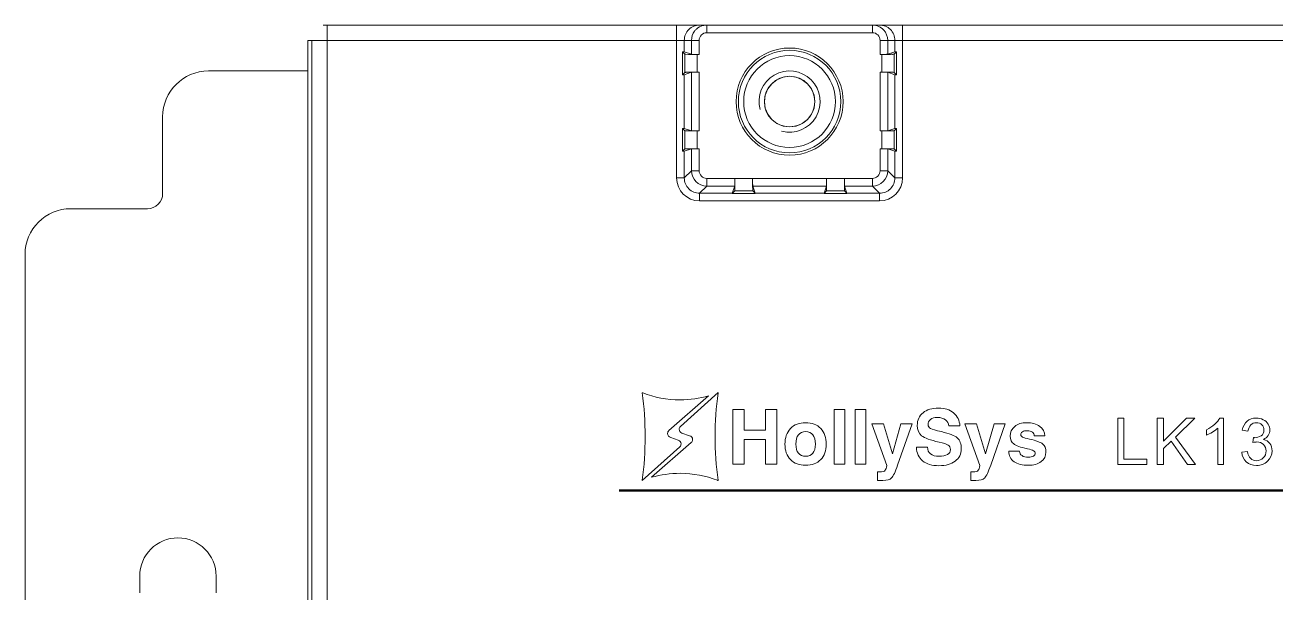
# Model space of a CAD drawing. Header units: millimetres. Extents: x 33157 to 59611, y -29750 to 1750.
# Drawn here: x 54884 to 54965.8, y 337.6 to 374.7 of the extents above; entities that cross this region are included whole.
import ezdxf

# ---------------------------------------------------------------- set-up
doc = ezdxf.new("R2010")
doc.units = ezdxf.units.MM
doc.layers.add('layer 1', color=7, linetype='Continuous', lineweight=18)
doc.layers.add('YOUCEGUDINGEDXF_CONTINUOUS_LINE', color=7, linetype='Continuous', lineweight=18)

msp = doc.modelspace()

# ---------------------------------------------------------------- linework, layer by layer
at = {"layer": 'layer 1', "lineweight": 9}
for p, q in [((54903.77, 374.666), (54903.77, 374.666)), ((54903.77, 374.666), (54903.77, 208.666)), ((54926.618, 374.666), (54926.618, 364.678)), ((54928.59, 374.666), (54928.59, 374.166)), ((54939.42, 374.666), (54939.42, 374.166)), ((54941.392, 374.666), (54941.392, 364.678)), ((54902.505, 373.666), (54902.505, 209.666)), ((54902.77, 373.666), (54902.77, 209.666)), ((54927.118, 373.666), (54927.118, 372.912)), ((54927.59, 373.666), (54927.59, 372.754)), ((54928.089, 373.666), (54928.089, 372.75)), ((54939.92, 373.666), (54939.92, 372.75)), ((54940.42, 373.666), (54940.42, 372.754)), ((54940.892, 373.666), (54940.892, 372.912)), ((54927.006, 372.914), (54927.006, 371.418)), ((54927.164, 372.757), (54927.164, 371.575)), ((54927.964, 372.75), (54927.964, 371.582)), ((54940.046, 372.75), (54940.046, 371.582)), ((54940.846, 372.757), (54940.846, 371.575)), ((54941.003, 372.914), (54941.003, 371.418)), ((54927.118, 371.42), (54927.118, 367.912)), ((54927.59, 371.578), (54927.59, 367.754)), ((54928.089, 371.582), (54928.089, 367.75)), ((54939.92, 371.582), (54939.92, 367.75)), ((54940.42, 371.578), (54940.42, 367.754)), ((54940.892, 371.42), (54940.892, 367.912)), ((54927.006, 367.914), (54927.006, 366.418)), ((54927.164, 367.757), (54927.164, 366.575)), ((54927.964, 367.75), (54927.964, 366.582)), ((54940.046, 367.75), (54940.046, 366.582)), ((54940.846, 367.757), (54940.846, 366.575)), ((54941.003, 367.914), (54941.003, 366.418)), ((54927.59, 366.578), (54927.59, 365.15)), ((54928.089, 366.582), (54928.089, 365.15)), ((54939.92, 366.582), (54939.92, 365.15)), ((54940.42, 366.578), (54940.42, 365.15)), ((54927.118, 366.42), (54927.118, 364.678)), ((54940.892, 366.42), (54940.892, 364.678)), ((54928.589, 364.651), (54928.589, 364.151)), ((54939.42, 364.651), (54939.42, 364.151)), ((54928.117, 363.679), (54928.117, 363.179)), ((54939.892, 363.679), (54939.892, 363.179))]:
    msp.add_line(p, q, dxfattribs=at)
for points in [[(54903.505, 374.666), (54903.505, 374.666), (55189.504, 374.666), (55189.504, 374.666)], [(54927.41, 374.373), (54927.223, 374.186), (54927.118, 373.931), (54927.118, 373.666)], [(54928.117, 374.666), (54927.852, 374.666), (54927.598, 374.561), (54927.41, 374.373)], [(54927.788, 374.264), (54927.663, 374.096), (54927.59, 373.876), (54927.59, 373.666)], [(54927.917, 374.406), (54927.87, 374.363), (54927.827, 374.316), (54927.788, 374.264)], [(54928.33, 374.632), (54928.179, 374.591), (54928.034, 374.512), (54927.917, 374.406)], [(54928.59, 374.166), (54928.313, 374.166), (54928.089, 373.942), (54928.089, 373.666)], [(54928.59, 374.666), (54928.502, 374.666), (54928.415, 374.654), (54928.33, 374.632)], [(54939.42, 374.166), (54939.42, 374.166), (54928.59, 374.166), (54928.59, 374.166)], [(54939.475, 374.665), (54939.456, 374.666), (54939.438, 374.666), (54939.42, 374.666)], [(54939.92, 373.666), (54939.92, 373.942), (54939.696, 374.166), (54939.42, 374.166)], [(54939.637, 374.642), (54939.584, 374.654), (54939.529, 374.662), (54939.475, 374.665)], [(54940.018, 374.467), (54939.906, 374.551), (54939.773, 374.612), (54939.637, 374.642)], [(54940.599, 374.373), (54940.412, 374.561), (54940.158, 374.666), (54939.892, 374.666)], [(54940.16, 374.338), (54940.117, 374.386), (54940.07, 374.429), (54940.018, 374.467)], [(54940.42, 373.666), (54940.42, 373.915), (54940.327, 374.154), (54940.16, 374.338)], [(54940.892, 373.666), (54940.892, 373.931), (54940.787, 374.186), (54940.599, 374.373)], [(54902.505, 373.666), (54902.505, 373.666), (54928.089, 373.666), (54928.089, 373.666)], [(54939.92, 373.666), (54939.92, 373.666), (54982.089, 373.666), (54982.089, 373.666)], [(54927.164, 372.757), (54927.164, 372.757), (54927.006, 372.914), (54927.006, 372.914)], [(54927.118, 372.912), (54927.115, 372.913), (54927.076, 372.914), (54927.006, 372.914)], [(54927.118, 372.912), (54927.118, 372.912), (54927.59, 372.754), (54927.59, 372.754)], [(54927.164, 372.757), (54927.168, 372.753), (54927.525, 372.75), (54927.964, 372.75)], [(54927.59, 372.754), (54927.597, 372.752), (54927.818, 372.75), (54928.089, 372.75)], [(54928.089, 372.75), (54928.089, 372.75), (54927.964, 372.75), (54927.964, 372.75)], [(54939.92, 372.75), (54939.92, 372.75), (54940.046, 372.75), (54940.046, 372.75)], [(54940.892, 372.912), (54940.892, 372.912), (54940.42, 372.754), (54940.42, 372.754)], [(54940.846, 372.757), (54940.846, 372.757), (54941.003, 372.914), (54941.003, 372.914)], [(54941.003, 372.914), (54940.934, 372.914), (54940.895, 372.913), (54940.892, 372.912)], [(54927.164, 371.575), (54927.164, 371.575), (54927.006, 371.418), (54927.006, 371.418)], [(54927.006, 371.418), (54927.076, 371.418), (54927.115, 371.419), (54927.118, 371.42)], [(54927.118, 371.42), (54927.118, 371.42), (54927.59, 371.578), (54927.59, 371.578)], [(54928.089, 371.582), (54928.089, 371.582), (54927.964, 371.582), (54927.964, 371.582)], [(54939.92, 371.582), (54939.92, 371.582), (54940.046, 371.582), (54940.046, 371.582)], [(54940.42, 371.578), (54940.413, 371.58), (54940.191, 371.582), (54939.92, 371.582)], [(54940.846, 371.575), (54940.842, 371.579), (54940.485, 371.582), (54940.046, 371.582)], [(54940.892, 371.42), (54940.892, 371.42), (54940.42, 371.578), (54940.42, 371.578)], [(54940.846, 371.575), (54940.846, 371.575), (54941.003, 371.418), (54941.003, 371.418)], [(54940.892, 371.42), (54940.895, 371.419), (54940.934, 371.418), (54941.003, 371.418)], [(54927.164, 367.757), (54927.164, 367.757), (54927.006, 367.914), (54927.006, 367.914)], [(54927.118, 367.912), (54927.115, 367.913), (54927.076, 367.914), (54927.006, 367.914)], [(54927.118, 367.912), (54927.118, 367.912), (54927.59, 367.754), (54927.59, 367.754)], [(54927.164, 367.757), (54927.168, 367.753), (54927.525, 367.75), (54927.964, 367.75)], [(54927.59, 367.754), (54927.597, 367.752), (54927.818, 367.75), (54928.089, 367.75)], [(54928.089, 367.75), (54928.089, 367.75), (54927.964, 367.75), (54927.964, 367.75)], [(54939.92, 367.75), (54939.92, 367.75), (54940.046, 367.75), (54940.046, 367.75)], [(54940.892, 367.912), (54940.892, 367.912), (54940.42, 367.754), (54940.42, 367.754)], [(54940.846, 367.757), (54940.846, 367.757), (54941.003, 367.914), (54941.003, 367.914)], [(54941.003, 367.914), (54940.934, 367.914), (54940.895, 367.913), (54940.892, 367.912)], [(54927.164, 366.575), (54927.164, 366.575), (54927.006, 366.418), (54927.006, 366.418)], [(54927.118, 366.42), (54927.118, 366.42), (54927.59, 366.578), (54927.59, 366.578)], [(54928.089, 366.582), (54928.089, 366.582), (54927.964, 366.582), (54927.964, 366.582)], [(54939.92, 366.582), (54939.92, 366.582), (54940.046, 366.582), (54940.046, 366.582)], [(54940.42, 366.578), (54940.413, 366.58), (54940.191, 366.582), (54939.92, 366.582)], [(54940.846, 366.575), (54940.842, 366.579), (54940.485, 366.582), (54940.046, 366.582)], [(54940.892, 366.42), (54940.892, 366.42), (54940.42, 366.578), (54940.42, 366.578)], [(54940.846, 366.575), (54940.846, 366.575), (54941.003, 366.418), (54941.003, 366.418)], [(54927.006, 366.418), (54927.076, 366.418), (54927.115, 366.419), (54927.118, 366.42)], [(54940.892, 366.42), (54940.895, 366.419), (54940.934, 366.418), (54941.003, 366.418)], [(54927.59, 365.15), (54927.59, 365.15), (54927.118, 364.678), (54927.118, 364.678)], [(54928.089, 365.15), (54928.089, 365.15), (54927.59, 365.15), (54927.59, 365.15)], [(54927.59, 365.15), (54927.59, 364.598), (54928.037, 364.151), (54928.589, 364.151)], [(54939.42, 364.151), (54939.972, 364.151), (54940.42, 364.598), (54940.42, 365.15)], [(54939.92, 365.15), (54939.92, 365.15), (54940.42, 365.15), (54940.42, 365.15)], [(54940.42, 365.15), (54940.42, 365.15), (54940.892, 364.678), (54940.892, 364.678)], [(54926.618, 364.678), (54926.618, 364.678), (54927.118, 364.678), (54927.118, 364.678)], [(54926.618, 364.678), (54926.618, 363.85), (54927.289, 363.179), (54928.117, 363.179)], [(54928.589, 364.151), (54928.589, 364.151), (54928.117, 363.679), (54928.117, 363.679)], [(54928.589, 364.651), (54928.589, 364.651), (54930.421, 364.638), (54930.421, 364.638)], [(54928.589, 364.151), (54928.589, 364.151), (54930.416, 364.151), (54930.416, 364.151)], [(54930.259, 363.679), (54930.259, 363.679), (54930.416, 364.151), (54930.416, 364.151)], [(54930.421, 364.638), (54930.421, 364.638), (54937.589, 364.638), (54937.589, 364.638)], [(54931.593, 364.151), (54931.593, 364.151), (54936.416, 364.151), (54936.416, 364.151)], [(54931.751, 363.679), (54931.751, 363.679), (54931.593, 364.151), (54931.593, 364.151)], [(54936.259, 363.679), (54936.259, 363.679), (54936.416, 364.151), (54936.416, 364.151)], [(54937.589, 364.638), (54937.589, 364.638), (54939.42, 364.651), (54939.42, 364.651)], [(54937.593, 364.151), (54937.593, 364.151), (54939.42, 364.151), (54939.42, 364.151)], [(54937.751, 363.679), (54937.751, 363.679), (54937.593, 364.151), (54937.593, 364.151)], [(54939.42, 364.151), (54939.42, 364.151), (54939.892, 363.679), (54939.892, 363.679)], [(54939.892, 363.179), (54940.721, 363.179), (54941.392, 363.85), (54941.392, 364.678)], [(54941.392, 364.678), (54941.392, 364.678), (54940.892, 364.678), (54940.892, 364.678)], [(54928.117, 363.679), (54928.117, 363.679), (54930.259, 363.679), (54930.259, 363.679)], [(54930.258, 363.67), (54930.258, 363.67), (54931.751, 363.67), (54931.751, 363.67)], [(54930.414, 363.825), (54930.414, 363.825), (54930.258, 363.67), (54930.258, 363.67)], [(54930.414, 363.825), (54930.414, 363.825), (54931.596, 363.825), (54931.596, 363.825)], [(54931.596, 363.825), (54931.596, 363.825), (54931.751, 363.675), (54931.751, 363.675)], [(54931.751, 363.679), (54931.751, 363.679), (54936.259, 363.679), (54936.259, 363.679)], [(54931.751, 363.67), (54931.751, 363.67), (54931.751, 363.67), (54931.751, 363.67)], [(54936.258, 363.67), (54936.258, 363.67), (54937.751, 363.67), (54937.751, 363.67)], [(54936.414, 363.825), (54936.414, 363.825), (54936.258, 363.67), (54936.258, 363.67)], [(54936.414, 363.825), (54936.414, 363.825), (54937.596, 363.825), (54937.596, 363.825)], [(54937.596, 363.825), (54937.596, 363.825), (54937.751, 363.675), (54937.751, 363.675)], [(54937.751, 363.679), (54937.751, 363.679), (54939.892, 363.679), (54939.892, 363.679)], [(54937.751, 363.67), (54937.751, 363.67), (54937.751, 363.67), (54937.751, 363.67)], [(54928.117, 363.179), (54928.117, 363.179), (54939.892, 363.179), (54939.892, 363.179)]]:
    msp.add_open_spline(points, degree=3, dxfattribs=at)
for points, knots in [([(54937.505, 369.666), (54937.505, 371.599), (54935.938, 373.166), (54934.005, 373.166), (54932.072, 373.166), (54930.505, 371.599), (54930.505, 369.666), (54930.505, 367.733), (54932.072, 366.166), (54934.005, 366.166), (54935.938, 366.166), (54937.505, 367.733), (54937.505, 369.666)], [0, 0, 0, 0, 151522.141805, 151522.141805, 151522.141805, 303044.283609, 303044.283609, 303044.283609, 454566.425414, 454566.425414, 454566.425414, 606088.567218, 606088.567218, 606088.567218, 606088.567218]), ([(54937.355, 369.666), (54937.355, 371.516), (54935.855, 373.016), (54934.005, 373.016), (54932.155, 373.016), (54930.655, 371.516), (54930.655, 369.666), (54930.655, 367.816), (54932.155, 366.316), (54934.005, 366.316), (54935.855, 366.316), (54937.355, 367.816), (54937.355, 369.666)], [0, 0, 0, 0, 151522.710359, 151522.710359, 151522.710359, 303045.420718, 303045.420718, 303045.420718, 454568.131077, 454568.131077, 454568.131077, 606090.841436, 606090.841436, 606090.841436, 606090.841436]), ([(54937.005, 369.666), (54937.005, 371.323), (54935.662, 372.666), (54934.005, 372.666), (54932.348, 372.666), (54931.005, 371.323), (54931.005, 369.666), (54931.005, 368.009), (54932.348, 366.666), (54934.005, 366.666), (54935.662, 366.666), (54937.005, 368.009), (54937.005, 369.666)], [0, 0, 0, 0, 151524.037034, 151524.037034, 151524.037034, 303048.074067, 303048.074067, 303048.074067, 454572.111101, 454572.111101, 454572.111101, 606096.148135, 606096.148135, 606096.148135, 606096.148135]), ([(54940.018, 372.75), (54940.122, 372.75), (54940.227, 372.75), (54940.331, 372.751), (54940.378, 372.751), (54940.426, 372.751), (54940.473, 372.751), (54940.515, 372.751), (54940.557, 372.752), (54940.599, 372.752), (54940.633, 372.753), (54940.668, 372.753), (54940.703, 372.753), (54940.729, 372.753), (54940.755, 372.752), (54940.78, 372.754), (54940.796, 372.756), (54940.811, 372.759), (54940.829, 372.756), (54940.835, 372.755), (54940.842, 372.753), (54940.846, 372.757)], [0, 0, 0, 0, 143278.485437, 143278.485437, 143278.485437, 286556.970873, 286556.970873, 286556.970873, 429835.45631, 429835.45631, 429835.45631, 573113.941747, 573113.941747, 573113.941747, 716392.427184, 716392.427184, 716392.427184, 859670.91262, 859670.91262, 859670.91262, 1002949.398057, 1002949.398057, 1002949.398057, 1002949.398057]), ([(54940.018, 372.75), (54940.069, 372.75), (54940.12, 372.751), (54940.172, 372.751), (54940.215, 372.751), (54940.258, 372.75), (54940.301, 372.752), (54940.329, 372.753), (54940.358, 372.755), (54940.387, 372.753), (54940.398, 372.752), (54940.41, 372.751), (54940.42, 372.754)], [0, 0, 0, 0, 151548.186887, 151548.186887, 151548.186887, 303096.373775, 303096.373775, 303096.373775, 454644.560662, 454644.560662, 454644.560662, 606192.74755, 606192.74755, 606192.74755, 606192.74755]), ([(54927.991, 371.582), (54927.887, 371.582), (54927.783, 371.582), (54927.679, 371.581), (54927.631, 371.581), (54927.584, 371.581), (54927.536, 371.581), (54927.494, 371.581), (54927.452, 371.58), (54927.411, 371.58), (54927.376, 371.579), (54927.342, 371.579), (54927.307, 371.579), (54927.281, 371.579), (54927.254, 371.58), (54927.229, 371.578), (54927.214, 371.576), (54927.199, 371.573), (54927.181, 371.576), (54927.175, 371.577), (54927.168, 371.579), (54927.164, 371.575)], [0, 0, 0, 0, 143245.699856, 143245.699856, 143245.699856, 286491.399712, 286491.399712, 286491.399712, 429737.099569, 429737.099569, 429737.099569, 572982.799425, 572982.799425, 572982.799425, 716228.499281, 716228.499281, 716228.499281, 859474.199137, 859474.199137, 859474.199137, 1002719.898994, 1002719.898994, 1002719.898994, 1002719.898994]), ([(54927.991, 371.582), (54927.94, 371.582), (54927.889, 371.581), (54927.838, 371.581), (54927.795, 371.581), (54927.752, 371.582), (54927.709, 371.58), (54927.68, 371.579), (54927.652, 371.577), (54927.622, 371.579), (54927.611, 371.58), (54927.6, 371.581), (54927.59, 371.578)], [0, 0, 0, 0, 151515.205144, 151515.205144, 151515.205144, 303030.410289, 303030.410289, 303030.410289, 454545.615433, 454545.615433, 454545.615433, 606060.820577, 606060.820577, 606060.820577, 606060.820577]), ([(54933.487, 367.734), (54934.362, 367.5), (54935.284, 367.882), (54935.737, 368.666), (54936.189, 369.45), (54936.059, 370.44), (54935.419, 371.08), (54934.779, 371.72), (54933.789, 371.851), (54933.005, 371.398), (54932.221, 370.945), (54931.839, 370.023), (54932.073, 369.148)], [0, 0, 0, 0, 151531.415125, 151531.415125, 151531.415125, 303062.83025, 303062.83025, 303062.83025, 454594.245375, 454594.245375, 454594.245375, 606125.6605, 606125.6605, 606125.6605, 606125.6605]), ([(54935.655, 369.666), (54935.655, 369.666), (54935.602, 370.087), (54935.602, 370.087), (54935.602, 370.087), (54935.436, 370.491), (54935.436, 370.491), (54935.436, 370.491), (54935.172, 370.833), (54935.172, 370.833), (54935.172, 370.833), (54934.83, 371.096), (54934.83, 371.096), (54934.83, 371.096), (54934.435, 371.254), (54934.435, 371.254), (54934.435, 371.254), (54934.005, 371.316), (54934.005, 371.316), (54934.005, 371.316), (54933.575, 371.254), (54933.575, 371.254), (54933.575, 371.254), (54933.18, 371.096), (54933.18, 371.096), (54933.18, 371.096), (54932.837, 370.833), (54932.837, 370.833), (54932.837, 370.833), (54932.574, 370.491), (54932.574, 370.491), (54932.574, 370.491), (54932.416, 370.087), (54932.416, 370.087), (54932.416, 370.087), (54932.354, 369.666), (54932.354, 369.666), (54932.354, 369.666), (54932.416, 369.236), (54932.416, 369.236), (54932.416, 369.236), (54932.574, 368.841), (54932.574, 368.841), (54932.574, 368.841), (54932.837, 368.499), (54932.837, 368.499), (54932.837, 368.499), (54933.18, 368.235), (54933.18, 368.235), (54933.18, 368.235), (54933.575, 368.069), (54933.575, 368.069), (54933.575, 368.069), (54934.005, 368.016), (54934.005, 368.016), (54934.005, 368.016), (54934.435, 368.069), (54934.435, 368.069), (54934.435, 368.069), (54934.83, 368.235), (54934.83, 368.235), (54934.83, 368.235), (54935.172, 368.499), (54935.172, 368.499), (54935.172, 368.499), (54935.436, 368.841), (54935.436, 368.841), (54935.436, 368.841), (54935.602, 369.236), (54935.602, 369.236), (54935.602, 369.236), (54935.655, 369.666), (54935.655, 369.666)], [0, 0, 0, 0, 135398.451939, 135398.451939, 135398.451939, 270796.903877, 270796.903877, 270796.903877, 406195.355816, 406195.355816, 406195.355816, 541593.807754, 541593.807754, 541593.807754, 676992.259693, 676992.259693, 676992.259693, 812390.711631, 812390.711631, 812390.711631, 947789.16357, 947789.16357, 947789.16357, 1083187.615508, 1083187.615508, 1083187.615508, 1218586.067447, 1218586.067447, 1218586.067447, 1353984.519385, 1353984.519385, 1353984.519385, 1489382.971324, 1489382.971324, 1489382.971324, 1624781.423262, 1624781.423262, 1624781.423262, 1760179.875201, 1760179.875201, 1760179.875201, 1895578.327139, 1895578.327139, 1895578.327139, 2030976.779078, 2030976.779078, 2030976.779078, 2166375.231016, 2166375.231016, 2166375.231016, 2301773.682955, 2301773.682955, 2301773.682955, 2437172.134893, 2437172.134893, 2437172.134893, 2572570.586832, 2572570.586832, 2572570.586832, 2707969.03877, 2707969.03877, 2707969.03877, 2843367.490709, 2843367.490709, 2843367.490709, 2978765.942647, 2978765.942647, 2978765.942647, 3114164.394586, 3114164.394586, 3114164.394586, 3249562.846524, 3249562.846524, 3249562.846524, 3249562.846524]), ([(54935.655, 369.666), (54935.655, 370.577), (54934.916, 371.316), (54934.005, 371.316), (54933.094, 371.316), (54932.355, 370.577), (54932.355, 369.666), (54932.355, 368.755), (54933.094, 368.016), (54934.005, 368.016), (54934.916, 368.016), (54935.655, 368.755), (54935.655, 369.666)], [0, 0, 0, 0, 151529.15451, 151529.15451, 151529.15451, 303058.30902, 303058.30902, 303058.30902, 454587.463529, 454587.463529, 454587.463529, 606116.618039, 606116.618039, 606116.618039, 606116.618039]), ([(54940.018, 367.75), (54940.122, 367.75), (54940.227, 367.75), (54940.331, 367.751), (54940.378, 367.751), (54940.426, 367.751), (54940.473, 367.751), (54940.515, 367.751), (54940.557, 367.752), (54940.599, 367.752), (54940.633, 367.753), (54940.668, 367.753), (54940.703, 367.753), (54940.729, 367.753), (54940.755, 367.752), (54940.78, 367.754), (54940.796, 367.756), (54940.811, 367.759), (54940.829, 367.756), (54940.835, 367.755), (54940.842, 367.753), (54940.846, 367.757)], [0, 0, 0, 0, 143284.607713, 143284.607713, 143284.607713, 286569.215427, 286569.215427, 286569.215427, 429853.82314, 429853.82314, 429853.82314, 573138.430853, 573138.430853, 573138.430853, 716423.038566, 716423.038566, 716423.038566, 859707.64628, 859707.64628, 859707.64628, 1002992.253993, 1002992.253993, 1002992.253993, 1002992.253993]), ([(54940.018, 367.75), (54940.069, 367.75), (54940.12, 367.751), (54940.172, 367.751), (54940.215, 367.751), (54940.258, 367.75), (54940.301, 367.752), (54940.329, 367.753), (54940.358, 367.755), (54940.387, 367.753), (54940.398, 367.752), (54940.41, 367.751), (54940.42, 367.754)], [0, 0, 0, 0, 151555.03952, 151555.03952, 151555.03952, 303110.079041, 303110.079041, 303110.079041, 454665.118561, 454665.118561, 454665.118561, 606220.158081, 606220.158081, 606220.158081, 606220.158081]), ([(54927.991, 366.582), (54927.887, 366.582), (54927.783, 366.582), (54927.679, 366.581), (54927.631, 366.581), (54927.584, 366.581), (54927.536, 366.581), (54927.494, 366.581), (54927.452, 366.58), (54927.411, 366.58), (54927.376, 366.579), (54927.342, 366.579), (54927.307, 366.579), (54927.281, 366.579), (54927.254, 366.58), (54927.229, 366.578), (54927.214, 366.576), (54927.199, 366.573), (54927.181, 366.576), (54927.175, 366.577), (54927.168, 366.579), (54927.164, 366.575)], [0, 0, 0, 0, 143251.822307, 143251.822307, 143251.822307, 286503.644615, 286503.644615, 286503.644615, 429755.466922, 429755.466922, 429755.466922, 573007.289229, 573007.289229, 573007.289229, 716259.111536, 716259.111536, 716259.111536, 859510.933844, 859510.933844, 859510.933844, 1002762.756151, 1002762.756151, 1002762.756151, 1002762.756151]), ([(54927.991, 366.582), (54927.94, 366.582), (54927.889, 366.581), (54927.838, 366.581), (54927.795, 366.581), (54927.752, 366.582), (54927.709, 366.58), (54927.68, 366.579), (54927.652, 366.577), (54927.622, 366.579), (54927.611, 366.58), (54927.6, 366.581), (54927.59, 366.578)], [0, 0, 0, 0, 151522.05797, 151522.05797, 151522.05797, 303044.11594, 303044.11594, 303044.11594, 454566.173909, 454566.173909, 454566.173909, 606088.231879, 606088.231879, 606088.231879, 606088.231879]), ([(54928.089, 365.15), (54928.089, 365.018), (54928.142, 364.891), (54928.236, 364.797), (54928.33, 364.703), (54928.457, 364.651), (54928.589, 364.651)], [0, 0, 0, 0, 170881.53389, 170881.53389, 170881.53389, 341763.06778, 341763.06778, 341763.06778, 341763.06778]), ([(54939.42, 364.651), (54939.553, 364.651), (54939.68, 364.703), (54939.774, 364.797), (54939.868, 364.891), (54939.92, 365.018), (54939.92, 365.15)], [0, 0, 0, 0, 170917.49433, 170917.49433, 170917.49433, 341834.98866, 341834.98866, 341834.98866, 341834.98866]), ([(54927.118, 364.678), (54927.117, 364.413), (54927.223, 364.159), (54927.41, 363.971), (54927.598, 363.784), (54927.852, 363.679), (54928.117, 363.679)], [0, 0, 0, 0, 170879.752091, 170879.752091, 170879.752091, 341759.504183, 341759.504183, 341759.504183, 341759.504183]), ([(54930.414, 363.825), (54930.418, 363.829), (54930.416, 363.836), (54930.415, 363.842), (54930.412, 363.859), (54930.415, 363.874), (54930.416, 363.889), (54930.419, 363.913), (54930.418, 363.939), (54930.418, 363.965), (54930.417, 363.999), (54930.418, 364.033), (54930.419, 364.066), (54930.419, 364.107), (54930.419, 364.148), (54930.419, 364.189), (54930.42, 364.236), (54930.42, 364.283), (54930.42, 364.329), (54930.421, 364.432), (54930.421, 364.535), (54930.421, 364.638)], [0, 0, 0, 0, 143263.2354, 143263.2354, 143263.2354, 286526.4708, 286526.4708, 286526.4708, 429789.706201, 429789.706201, 429789.706201, 573052.941601, 573052.941601, 573052.941601, 716316.177001, 716316.177001, 716316.177001, 859579.412401, 859579.412401, 859579.412401, 1002842.647801, 1002842.647801, 1002842.647801, 1002842.647801]), ([(54930.421, 364.638), (54930.421, 364.576), (54930.42, 364.515), (54930.42, 364.453), (54930.42, 364.401), (54930.421, 364.349), (54930.419, 364.297), (54930.418, 364.262), (54930.415, 364.227), (54930.418, 364.191), (54930.419, 364.178), (54930.421, 364.164), (54930.416, 364.151)], [0, 0, 0, 0, 151532.373396, 151532.373396, 151532.373396, 303064.746791, 303064.746791, 303064.746791, 454597.120187, 454597.120187, 454597.120187, 606129.493582, 606129.493582, 606129.493582, 606129.493582]), ([(54931.589, 364.638), (54931.589, 364.535), (54931.589, 364.432), (54931.589, 364.329), (54931.59, 364.283), (54931.59, 364.236), (54931.59, 364.189), (54931.59, 364.148), (54931.59, 364.107), (54931.591, 364.066), (54931.591, 364.033), (54931.592, 363.999), (54931.592, 363.965), (54931.592, 363.939), (54931.591, 363.913), (54931.593, 363.889), (54931.595, 363.874), (54931.597, 363.859), (54931.595, 363.842), (54931.594, 363.836), (54931.592, 363.829), (54931.596, 363.825)], [0, 0, 0, 0, 143265.581767, 143265.581767, 143265.581767, 286531.163533, 286531.163533, 286531.163533, 429796.7453, 429796.7453, 429796.7453, 573062.327067, 573062.327067, 573062.327067, 716327.908833, 716327.908833, 716327.908833, 859593.4906, 859593.4906, 859593.4906, 1002859.072367, 1002859.072367, 1002859.072367, 1002859.072367]), ([(54931.589, 364.638), (54931.589, 364.576), (54931.59, 364.515), (54931.589, 364.453), (54931.589, 364.401), (54931.588, 364.349), (54931.59, 364.297), (54931.592, 364.262), (54931.594, 364.227), (54931.592, 364.191), (54931.591, 364.178), (54931.589, 364.164), (54931.593, 364.151)], [0, 0, 0, 0, 151535.614195, 151535.614195, 151535.614195, 303071.228389, 303071.228389, 303071.228389, 454606.842584, 454606.842584, 454606.842584, 606142.456779, 606142.456779, 606142.456779, 606142.456779]), ([(54936.414, 363.825), (54936.418, 363.829), (54936.416, 363.836), (54936.415, 363.842), (54936.412, 363.859), (54936.415, 363.874), (54936.416, 363.889), (54936.419, 363.913), (54936.418, 363.939), (54936.418, 363.965), (54936.417, 363.999), (54936.418, 364.033), (54936.419, 364.066), (54936.419, 364.107), (54936.419, 364.148), (54936.419, 364.189), (54936.42, 364.236), (54936.42, 364.283), (54936.42, 364.329), (54936.421, 364.432), (54936.421, 364.535), (54936.421, 364.638)], [0, 0, 0, 0, 143278.932625, 143278.932625, 143278.932625, 286557.86525, 286557.86525, 286557.86525, 429836.797875, 429836.797875, 429836.797875, 573115.7305, 573115.7305, 573115.7305, 716394.663125, 716394.663125, 716394.663125, 859673.59575, 859673.59575, 859673.59575, 1002952.528375, 1002952.528375, 1002952.528375, 1002952.528375]), ([(54936.421, 364.638), (54936.421, 364.576), (54936.42, 364.515), (54936.42, 364.453), (54936.42, 364.401), (54936.421, 364.349), (54936.419, 364.297), (54936.418, 364.262), (54936.415, 364.227), (54936.418, 364.191), (54936.419, 364.178), (54936.421, 364.164), (54936.416, 364.151)], [0, 0, 0, 0, 151548.979735, 151548.979735, 151548.979735, 303097.959471, 303097.959471, 303097.959471, 454646.939206, 454646.939206, 454646.939206, 606195.918941, 606195.918941, 606195.918941, 606195.918941]), ([(54937.589, 364.638), (54937.589, 364.535), (54937.589, 364.432), (54937.589, 364.329), (54937.59, 364.283), (54937.59, 364.236), (54937.59, 364.189), (54937.59, 364.148), (54937.59, 364.107), (54937.591, 364.066), (54937.591, 364.033), (54937.592, 363.999), (54937.592, 363.965), (54937.592, 363.939), (54937.591, 363.913), (54937.593, 363.889), (54937.595, 363.874), (54937.597, 363.859), (54937.595, 363.842), (54937.594, 363.836), (54937.592, 363.829), (54937.596, 363.825)], [0, 0, 0, 0, 143281.278991, 143281.278991, 143281.278991, 286562.557983, 286562.557983, 286562.557983, 429843.836974, 429843.836974, 429843.836974, 573125.115966, 573125.115966, 573125.115966, 716406.394957, 716406.394957, 716406.394957, 859687.673949, 859687.673949, 859687.673949, 1002968.95294, 1002968.95294, 1002968.95294, 1002968.95294]), ([(54937.589, 364.638), (54937.589, 364.576), (54937.59, 364.515), (54937.589, 364.453), (54937.589, 364.401), (54937.588, 364.349), (54937.59, 364.297), (54937.592, 364.262), (54937.594, 364.227), (54937.592, 364.191), (54937.591, 364.178), (54937.589, 364.164), (54937.593, 364.151)], [0, 0, 0, 0, 151552.220534, 151552.220534, 151552.220534, 303104.441069, 303104.441069, 303104.441069, 454656.661603, 454656.661603, 454656.661603, 606208.882138, 606208.882138, 606208.882138, 606208.882138]), ([(54939.892, 363.679), (54940.158, 363.679), (54940.412, 363.784), (54940.599, 363.971), (54940.787, 364.159), (54940.892, 364.413), (54940.892, 364.678)], [0, 0, 0, 0, 170920.813225, 170920.813225, 170920.813225, 341841.62645, 341841.62645, 341841.62645, 341841.62645])]:
    msp.add_open_spline(points, degree=3, knots=knots, dxfattribs=at)
at = {"layer": 'layer 1'}
for points, knots in [([(54926.729, 347.548), (54926.729, 347.548), (54926.729, 347.548), (54926.729, 347.548), (54926.729, 347.548), (54926.235, 347.729), (54926.235, 347.729), (54926.118, 347.754), (54926.03, 347.858), (54926.03, 347.982), (54926.03, 348.059), (54926.065, 348.128), (54926.119, 348.175), (54926.119, 348.175), (54926.119, 348.177), (54926.119, 348.177), (54926.119, 348.177), (54928.71, 350.443), (54928.71, 350.443), (54928.119, 350.273), (54927.494, 350.182), (54926.848, 350.182), (54925.987, 350.182), (54925.165, 350.344), (54924.409, 350.637), (54924.396, 350.641), (54924.384, 350.645), (54924.371, 350.649), (54924.371, 350.649), (54924.371, 350.633), (54924.371, 350.633), (54924.496, 349.701), (54924.562, 348.75), (54924.562, 347.783), (54924.562, 346.816), (54924.496, 345.865), (54924.371, 344.933), (54924.371, 344.933), (54924.371, 344.913), (54924.371, 344.913), (54924.371, 344.913), (54926.83, 347.116), (54926.83, 347.116), (54926.83, 347.116), (54926.829, 347.117), (54926.829, 347.117), (54926.878, 347.164), (54926.909, 347.23), (54926.909, 347.303), (54926.909, 347.418), (54926.833, 347.515), (54926.729, 347.548)], [0, 0, 0, 0, 136740.906114, 136740.906114, 136740.906114, 273481.812228, 273481.812228, 273481.812228, 410222.718341, 410222.718341, 410222.718341, 546963.624455, 546963.624455, 546963.624455, 683704.530569, 683704.530569, 683704.530569, 820445.436683, 820445.436683, 820445.436683, 957186.342797, 957186.342797, 957186.342797, 1093927.24891, 1093927.24891, 1093927.24891, 1230668.155024, 1230668.155024, 1230668.155024, 1367409.061138, 1367409.061138, 1367409.061138, 1504149.967252, 1504149.967252, 1504149.967252, 1640890.873366, 1640890.873366, 1640890.873366, 1777631.779479, 1777631.779479, 1777631.779479, 1914372.685593, 1914372.685593, 1914372.685593, 2051113.591707, 2051113.591707, 2051113.591707, 2187854.497821, 2187854.497821, 2187854.497821, 2324595.403935, 2324595.403935, 2324595.403935, 2324595.403935]), ([(54926.966, 348.015), (54926.966, 348.015), (54926.966, 348.015), (54926.966, 348.015), (54926.966, 348.015), (54927.461, 347.834), (54927.461, 347.834), (54927.578, 347.809), (54927.665, 347.706), (54927.665, 347.582), (54927.665, 347.504), (54927.63, 347.436), (54927.576, 347.388), (54927.576, 347.388), (54927.577, 347.386), (54927.577, 347.386), (54927.577, 347.386), (54924.985, 345.12), (54924.985, 345.12), (54925.577, 345.29), (54926.201, 345.382), (54926.848, 345.382), (54927.708, 345.382), (54928.53, 345.22), (54929.287, 344.927), (54929.299, 344.922), (54929.312, 344.918), (54929.325, 344.914), (54929.325, 344.914), (54929.325, 344.93), (54929.325, 344.93), (54929.199, 345.863), (54929.133, 346.814), (54929.133, 347.781), (54929.133, 348.747), (54929.199, 349.698), (54929.325, 350.631), (54929.325, 350.631), (54929.325, 350.651), (54929.325, 350.651), (54929.325, 350.651), (54926.866, 348.448), (54926.866, 348.448), (54926.866, 348.448), (54926.866, 348.446), (54926.866, 348.446), (54926.817, 348.399), (54926.786, 348.334), (54926.786, 348.26), (54926.786, 348.145), (54926.862, 348.049), (54926.966, 348.015)], [0, 0, 0, 0, 136748.654402, 136748.654402, 136748.654402, 273497.308804, 273497.308804, 273497.308804, 410245.963207, 410245.963207, 410245.963207, 546994.617609, 546994.617609, 546994.617609, 683743.272011, 683743.272011, 683743.272011, 820491.926413, 820491.926413, 820491.926413, 957240.580816, 957240.580816, 957240.580816, 1093989.235218, 1093989.235218, 1093989.235218, 1230737.88962, 1230737.88962, 1230737.88962, 1367486.544022, 1367486.544022, 1367486.544022, 1504235.198425, 1504235.198425, 1504235.198425, 1640983.852827, 1640983.852827, 1640983.852827, 1777732.507229, 1777732.507229, 1777732.507229, 1914481.161631, 1914481.161631, 1914481.161631, 2051229.816034, 2051229.816034, 2051229.816034, 2187978.470436, 2187978.470436, 2187978.470436, 2324727.124838, 2324727.124838, 2324727.124838, 2324727.124838]), ([(54930.29, 349.548), (54930.29, 349.548), (54930.662, 349.548), (54930.662, 349.548), (54930.662, 349.548), (54931.036, 349.548), (54931.036, 349.548), (54931.036, 349.548), (54931.036, 348.211), (54931.036, 348.211), (54931.036, 348.211), (54932.433, 348.211), (54932.433, 348.211), (54932.433, 348.211), (54932.433, 349.548), (54932.433, 349.548), (54932.433, 349.548), (54932.805, 349.548), (54932.805, 349.548), (54932.805, 349.548), (54933.18, 349.548), (54933.18, 349.548), (54933.18, 349.548), (54933.18, 345.977), (54933.18, 345.977), (54933.18, 345.977), (54932.807, 345.977), (54932.807, 345.977), (54932.807, 345.977), (54932.433, 345.977), (54932.433, 345.977), (54932.433, 345.977), (54932.433, 347.596), (54932.433, 347.596), (54932.433, 347.596), (54931.036, 347.596), (54931.036, 347.596), (54931.036, 347.596), (54931.036, 345.977), (54931.036, 345.977), (54931.036, 345.977), (54930.664, 345.977), (54930.664, 345.977), (54930.664, 345.977), (54930.29, 345.977), (54930.29, 345.977), (54930.29, 345.977), (54930.29, 349.548), (54930.29, 349.548)], [0, 0, 0, 0, 137032.092458, 137032.092458, 137032.092458, 274064.184917, 274064.184917, 274064.184917, 411096.277375, 411096.277375, 411096.277375, 548128.369834, 548128.369834, 548128.369834, 685160.462292, 685160.462292, 685160.462292, 822192.554751, 822192.554751, 822192.554751, 959224.647209, 959224.647209, 959224.647209, 1096256.739667, 1096256.739667, 1096256.739667, 1233288.832126, 1233288.832126, 1233288.832126, 1370320.924584, 1370320.924584, 1370320.924584, 1507353.017043, 1507353.017043, 1507353.017043, 1644385.109501, 1644385.109501, 1644385.109501, 1781417.20196, 1781417.20196, 1781417.20196, 1918449.294418, 1918449.294418, 1918449.294418, 2055481.386876, 2055481.386876, 2055481.386876, 2192513.479335, 2192513.479335, 2192513.479335, 2192513.479335]), ([(54936.913, 349.548), (54936.913, 349.548), (54937.26, 349.548), (54937.26, 349.548), (54937.26, 349.548), (54937.609, 349.548), (54937.609, 349.548), (54937.609, 349.548), (54937.609, 345.977), (54937.609, 345.977), (54937.609, 345.977), (54937.262, 345.977), (54937.262, 345.977), (54937.262, 345.977), (54936.913, 345.977), (54936.913, 345.977), (54936.913, 345.977), (54936.913, 349.548), (54936.913, 349.548)], [0, 0, 0, 0, 145117.412543, 145117.412543, 145117.412543, 290234.825086, 290234.825086, 290234.825086, 435352.237629, 435352.237629, 435352.237629, 580469.650172, 580469.650172, 580469.650172, 725587.062715, 725587.062715, 725587.062715, 870704.475258, 870704.475258, 870704.475258, 870704.475258]), ([(54938.295, 349.548), (54938.295, 349.548), (54938.642, 349.548), (54938.642, 349.548), (54938.642, 349.548), (54938.992, 349.548), (54938.992, 349.548), (54938.992, 349.548), (54938.992, 345.977), (54938.992, 345.977), (54938.992, 345.977), (54938.645, 345.977), (54938.645, 345.977), (54938.645, 345.977), (54938.295, 345.977), (54938.295, 345.977), (54938.295, 345.977), (54938.295, 349.548), (54938.295, 349.548)], [0, 0, 0, 0, 145121.075663, 145121.075663, 145121.075663, 290242.151326, 290242.151326, 290242.151326, 435363.226989, 435363.226989, 435363.226989, 580484.302652, 580484.302652, 580484.302652, 725605.378315, 725605.378315, 725605.378315, 870726.453977, 870726.453977, 870726.453977, 870726.453977]), ([(54944.419, 348.475), (54944.406, 348.645), (54944.331, 348.781), (54944.195, 348.88), (54944.059, 348.98), (54943.882, 349.03), (54943.664, 349.03), (54943.475, 349.03), (54943.326, 348.988), (54943.22, 348.905), (54943.113, 348.822), (54943.059, 348.706), (54943.059, 348.557), (54943.059, 348.45), (54943.115, 348.367), (54943.227, 348.309), (54943.337, 348.251), (54943.571, 348.182), (54943.929, 348.103), (54944.449, 347.986), (54944.796, 347.852), (54944.971, 347.699), (54945.147, 347.549), (54945.234, 347.307), (54945.234, 346.973), (54945.234, 346.638), (54945.102, 346.372), (54944.838, 346.175), (54944.574, 345.978), (54944.217, 345.88), (54943.767, 345.88), (54943.315, 345.88), (54942.962, 345.985), (54942.708, 346.193), (54942.454, 346.402), (54942.317, 346.699), (54942.3, 347.085), (54942.3, 347.085), (54943.018, 347.085), (54943.018, 347.085), (54943.026, 346.896), (54943.095, 346.75), (54943.225, 346.648), (54943.354, 346.546), (54943.535, 346.495), (54943.767, 346.495), (54944.005, 346.495), (54944.191, 346.534), (54944.325, 346.61), (54944.458, 346.687), (54944.525, 346.794), (54944.525, 346.93), (54944.525, 347.064), (54944.477, 347.163), (54944.381, 347.226), (54944.287, 347.289), (54944.086, 347.355), (54943.778, 347.423), (54943.211, 347.549), (54942.832, 347.686), (54942.641, 347.833), (54942.452, 347.979), (54942.357, 348.206), (54942.357, 348.516), (54942.357, 348.862), (54942.482, 349.137), (54942.734, 349.34), (54942.985, 349.544), (54943.324, 349.645), (54943.752, 349.645), (54944.152, 349.645), (54944.478, 349.54), (54944.729, 349.329), (54944.98, 349.118), (54945.119, 348.833), (54945.147, 348.475), (54945.147, 348.475), (54944.419, 348.475), (54944.419, 348.475)], [0, 0, 0, 0, 135199.553446, 135199.553446, 135199.553446, 270399.106892, 270399.106892, 270399.106892, 405598.660337, 405598.660337, 405598.660337, 540798.213783, 540798.213783, 540798.213783, 675997.767229, 675997.767229, 675997.767229, 811197.320675, 811197.320675, 811197.320675, 946396.874121, 946396.874121, 946396.874121, 1081596.427566, 1081596.427566, 1081596.427566, 1216795.981012, 1216795.981012, 1216795.981012, 1351995.534458, 1351995.534458, 1351995.534458, 1487195.087904, 1487195.087904, 1487195.087904, 1622394.641349, 1622394.641349, 1622394.641349, 1757594.194795, 1757594.194795, 1757594.194795, 1892793.748241, 1892793.748241, 1892793.748241, 2027993.301687, 2027993.301687, 2027993.301687, 2163192.855133, 2163192.855133, 2163192.855133, 2298392.408578, 2298392.408578, 2298392.408578, 2433591.962024, 2433591.962024, 2433591.962024, 2568791.51547, 2568791.51547, 2568791.51547, 2703991.068916, 2703991.068916, 2703991.068916, 2839190.622362, 2839190.622362, 2839190.622362, 2974390.175807, 2974390.175807, 2974390.175807, 3109589.729253, 3109589.729253, 3109589.729253, 3244789.282699, 3244789.282699, 3244789.282699, 3379988.836145, 3379988.836145, 3379988.836145, 3515188.38959, 3515188.38959, 3515188.38959, 3515188.38959]), ([(54934.067, 346.28), (54933.823, 346.527), (54933.701, 346.862), (54933.701, 347.283), (54933.701, 347.713), (54933.823, 348.055), (54934.067, 348.308), (54934.31, 348.561), (54934.639, 348.688), (54935.052, 348.688), (54935.468, 348.688), (54935.798, 348.561), (54936.041, 348.308), (54936.284, 348.055), (54936.406, 347.713), (54936.406, 347.283), (54936.406, 346.862), (54936.284, 346.527), (54936.041, 346.28), (54935.798, 346.032), (54935.468, 345.908), (54935.052, 345.908), (54934.639, 345.908), (54934.31, 346.032), (54934.067, 346.28)], [0, 0, 0, 0, 141883.774951, 141883.774951, 141883.774951, 283767.549903, 283767.549903, 283767.549903, 425651.324854, 425651.324854, 425651.324854, 567535.099806, 567535.099806, 567535.099806, 709418.874757, 709418.874757, 709418.874757, 851302.649709, 851302.649709, 851302.649709, 993186.42466, 993186.42466, 993186.42466, 1135070.199612, 1135070.199612, 1135070.199612, 1135070.199612]), ([(54941.069, 345.921), (54940.917, 345.475), (54940.786, 345.196), (54940.677, 345.083), (54940.568, 344.969), (54940.375, 344.913), (54940.096, 344.913), (54940.096, 344.913), (54939.763, 344.92), (54939.763, 344.92), (54939.763, 344.92), (54939.763, 345.479), (54939.763, 345.479), (54939.779, 345.472), (54939.824, 345.469), (54939.897, 345.469), (54940.083, 345.469), (54940.204, 345.507), (54940.261, 345.583), (54940.297, 345.632), (54940.332, 345.732), (54940.368, 345.884), (54940.368, 345.884), (54939.383, 348.619), (54939.383, 348.619), (54939.383, 348.619), (54939.766, 348.619), (54939.766, 348.619), (54939.766, 348.619), (54940.152, 348.619), (54940.152, 348.619), (54940.152, 348.619), (54940.727, 346.658), (54940.727, 346.658), (54940.727, 346.658), (54940.728, 346.658), (54940.728, 346.658), (54940.728, 346.658), (54941.288, 348.619), (54941.288, 348.619), (54941.288, 348.619), (54941.652, 348.619), (54941.652, 348.619), (54941.652, 348.619), (54942.017, 348.619), (54942.017, 348.619), (54942.017, 348.619), (54941.069, 345.921), (54941.069, 345.921)], [0, 0, 0, 0, 137056.819924, 137056.819924, 137056.819924, 274113.639848, 274113.639848, 274113.639848, 411170.459773, 411170.459773, 411170.459773, 548227.279697, 548227.279697, 548227.279697, 685284.099621, 685284.099621, 685284.099621, 822340.919545, 822340.919545, 822340.919545, 959397.73947, 959397.73947, 959397.73947, 1096454.559394, 1096454.559394, 1096454.559394, 1233511.379318, 1233511.379318, 1233511.379318, 1370568.199242, 1370568.199242, 1370568.199242, 1507625.019166, 1507625.019166, 1507625.019166, 1644681.839091, 1644681.839091, 1644681.839091, 1781738.659015, 1781738.659015, 1781738.659015, 1918795.478939, 1918795.478939, 1918795.478939, 2055852.298863, 2055852.298863, 2055852.298863, 2192909.118787, 2192909.118787, 2192909.118787, 2192909.118787]), ([(54947.155, 345.921), (54947.002, 345.475), (54946.872, 345.196), (54946.763, 345.083), (54946.654, 344.969), (54946.461, 344.913), (54946.182, 344.913), (54946.182, 344.913), (54945.849, 344.92), (54945.849, 344.92), (54945.849, 344.92), (54945.849, 345.479), (54945.849, 345.479), (54945.865, 345.472), (54945.91, 345.469), (54945.983, 345.469), (54946.169, 345.469), (54946.29, 345.507), (54946.347, 345.583), (54946.383, 345.632), (54946.418, 345.732), (54946.454, 345.884), (54946.454, 345.884), (54945.468, 348.619), (54945.468, 348.619), (54945.468, 348.619), (54945.852, 348.619), (54945.852, 348.619), (54945.852, 348.619), (54946.238, 348.619), (54946.238, 348.619), (54946.238, 348.619), (54946.813, 346.658), (54946.813, 346.658), (54946.813, 346.658), (54946.814, 346.658), (54946.814, 346.658), (54946.814, 346.658), (54947.374, 348.619), (54947.374, 348.619), (54947.374, 348.619), (54947.738, 348.619), (54947.738, 348.619), (54947.738, 348.619), (54948.102, 348.619), (54948.102, 348.619), (54948.102, 348.619), (54947.155, 345.921), (54947.155, 345.921)], [0, 0, 0, 0, 137072.049962, 137072.049962, 137072.049962, 274144.099923, 274144.099923, 274144.099923, 411216.149885, 411216.149885, 411216.149885, 548288.199846, 548288.199846, 548288.199846, 685360.249808, 685360.249808, 685360.249808, 822432.299769, 822432.299769, 822432.299769, 959504.349731, 959504.349731, 959504.349731, 1096576.399692, 1096576.399692, 1096576.399692, 1233648.449654, 1233648.449654, 1233648.449654, 1370720.499615, 1370720.499615, 1370720.499615, 1507792.549577, 1507792.549577, 1507792.549577, 1644864.599538, 1644864.599538, 1644864.599538, 1781936.6495, 1781936.6495, 1781936.6495, 1919008.699462, 1919008.699462, 1919008.699462, 2056080.749423, 2056080.749423, 2056080.749423, 2193152.799385, 2193152.799385, 2193152.799385, 2193152.799385]), ([(54950.007, 347.825), (54950.007, 347.928), (54949.964, 348.01), (54949.88, 348.072), (54949.796, 348.133), (54949.684, 348.164), (54949.545, 348.164), (54949.41, 348.164), (54949.305, 348.141), (54949.23, 348.095), (54949.155, 348.049), (54949.117, 347.984), (54949.117, 347.902), (54949.117, 347.843), (54949.16, 347.793), (54949.246, 347.751), (54949.33, 347.711), (54949.48, 347.666), (54949.696, 347.617), (54950.124, 347.522), (54950.41, 347.417), (54950.554, 347.304), (54950.699, 347.191), (54950.771, 347.013), (54950.771, 346.77), (54950.771, 346.511), (54950.666, 346.303), (54950.456, 346.145), (54950.246, 345.987), (54949.969, 345.908), (54949.626, 345.908), (54949.219, 345.908), (54948.906, 345.986), (54948.686, 346.141), (54948.466, 346.297), (54948.349, 346.523), (54948.335, 346.821), (54948.335, 346.821), (54949.044, 346.821), (54949.044, 346.821), (54949.049, 346.7), (54949.103, 346.605), (54949.206, 346.536), (54949.309, 346.467), (54949.448, 346.432), (54949.625, 346.432), (54949.764, 346.432), (54949.874, 346.456), (54949.952, 346.504), (54950.031, 346.552), (54950.07, 346.619), (54950.07, 346.704), (54950.07, 346.764), (54950.032, 346.815), (54949.956, 346.857), (54949.88, 346.898), (54949.746, 346.939), (54949.555, 346.981), (54949.108, 347.082), (54948.809, 347.188), (54948.659, 347.299), (54948.508, 347.409), (54948.433, 347.58), (54948.433, 347.812), (54948.433, 348.074), (54948.531, 348.286), (54948.726, 348.447), (54948.921, 348.608), (54949.178, 348.688), (54949.497, 348.688), (54949.857, 348.688), (54950.146, 348.609), (54950.367, 348.451), (54950.587, 348.293), (54950.697, 348.085), (54950.697, 347.825), (54950.697, 347.825), (54950.697, 347.825), (54950.697, 347.825), (54950.697, 347.825), (54950.007, 347.825), (54950.007, 347.825)], [0, 0, 0, 0, 135112.015771, 135112.015771, 135112.015771, 270224.031542, 270224.031542, 270224.031542, 405336.047312, 405336.047312, 405336.047312, 540448.063083, 540448.063083, 540448.063083, 675560.078854, 675560.078854, 675560.078854, 810672.094625, 810672.094625, 810672.094625, 945784.110396, 945784.110396, 945784.110396, 1080896.126166, 1080896.126166, 1080896.126166, 1216008.141937, 1216008.141937, 1216008.141937, 1351120.157708, 1351120.157708, 1351120.157708, 1486232.173479, 1486232.173479, 1486232.173479, 1621344.18925, 1621344.18925, 1621344.18925, 1756456.20502, 1756456.20502, 1756456.20502, 1891568.220791, 1891568.220791, 1891568.220791, 2026680.236562, 2026680.236562, 2026680.236562, 2161792.252333, 2161792.252333, 2161792.252333, 2296904.268104, 2296904.268104, 2296904.268104, 2432016.283874, 2432016.283874, 2432016.283874, 2567128.299645, 2567128.299645, 2567128.299645, 2702240.315416, 2702240.315416, 2702240.315416, 2837352.331187, 2837352.331187, 2837352.331187, 2972464.346958, 2972464.346958, 2972464.346958, 3107576.362728, 3107576.362728, 3107576.362728, 3242688.378499, 3242688.378499, 3242688.378499, 3377800.39427, 3377800.39427, 3377800.39427, 3512912.410041, 3512912.410041, 3512912.410041, 3648024.425812, 3648024.425812, 3648024.425812, 3648024.425812]), ([(54955.465, 345.949), (54955.465, 345.949), (54955.465, 348.98), (54955.465, 348.98), (54955.465, 348.98), (54955.867, 348.98), (54955.867, 348.98), (54955.867, 348.98), (54955.867, 346.304), (54955.867, 346.304), (54955.867, 346.304), (54957.357, 346.304), (54957.357, 346.304), (54957.357, 346.304), (54957.357, 345.949), (54957.357, 345.949), (54957.357, 345.949), (54955.465, 345.949), (54955.465, 345.949)], [0, 0, 0, 0, 145165.182402, 145165.182402, 145165.182402, 290330.364804, 290330.364804, 290330.364804, 435495.547207, 435495.547207, 435495.547207, 580660.729609, 580660.729609, 580660.729609, 725825.912011, 725825.912011, 725825.912011, 870991.094413, 870991.094413, 870991.094413, 870991.094413]), ([(54958.054, 345.949), (54958.054, 345.949), (54958.054, 348.98), (54958.054, 348.98), (54958.054, 348.98), (54958.457, 348.98), (54958.457, 348.98), (54958.457, 348.98), (54958.457, 347.477), (54958.457, 347.477), (54958.457, 347.477), (54959.962, 348.98), (54959.962, 348.98), (54959.962, 348.98), (54960.505, 348.98), (54960.505, 348.98), (54960.505, 348.98), (54959.234, 347.751), (54959.234, 347.751), (54959.234, 347.751), (54960.56, 345.949), (54960.56, 345.949), (54960.56, 345.949), (54960.031, 345.949), (54960.031, 345.949), (54960.031, 345.949), (54958.953, 347.478), (54958.953, 347.478), (54958.953, 347.478), (54958.457, 346.999), (54958.457, 346.999), (54958.457, 346.999), (54958.457, 345.949), (54958.457, 345.949), (54958.457, 345.949), (54958.054, 345.949), (54958.054, 345.949)], [0, 0, 0, 0, 138712.83955, 138712.83955, 138712.83955, 277425.679099, 277425.679099, 277425.679099, 416138.518649, 416138.518649, 416138.518649, 554851.358198, 554851.358198, 554851.358198, 693564.197748, 693564.197748, 693564.197748, 832277.037298, 832277.037298, 832277.037298, 970989.876847, 970989.876847, 970989.876847, 1109702.716397, 1109702.716397, 1109702.716397, 1248415.555946, 1248415.555946, 1248415.555946, 1387128.395496, 1387128.395496, 1387128.395496, 1525841.235046, 1525841.235046, 1525841.235046, 1664554.074595, 1664554.074595, 1664554.074595, 1664554.074595]), ([(54962.379, 345.949), (54962.379, 345.949), (54962.006, 345.949), (54962.006, 345.949), (54962.006, 345.949), (54962.006, 348.321), (54962.006, 348.321), (54961.917, 348.235), (54961.799, 348.149), (54961.654, 348.064), (54961.508, 347.979), (54961.377, 347.914), (54961.261, 347.872), (54961.261, 347.872), (54961.261, 348.232), (54961.261, 348.232), (54961.469, 348.329), (54961.652, 348.448), (54961.807, 348.588), (54961.963, 348.727), (54962.074, 348.861), (54962.139, 348.992), (54962.139, 348.992), (54962.379, 348.992), (54962.379, 348.992), (54962.379, 348.992), (54962.379, 345.949), (54962.379, 345.949)], [0, 0, 0, 0, 140896.081093, 140896.081093, 140896.081093, 281792.162186, 281792.162186, 281792.162186, 422688.243279, 422688.243279, 422688.243279, 563584.324373, 563584.324373, 563584.324373, 704480.405466, 704480.405466, 704480.405466, 845376.486559, 845376.486559, 845376.486559, 986272.567652, 986272.567652, 986272.567652, 1127168.648745, 1127168.648745, 1127168.648745, 1268064.729838, 1268064.729838, 1268064.729838, 1268064.729838]), ([(54963.572, 346.753), (54963.572, 346.753), (54963.944, 346.804), (54963.944, 346.804), (54963.987, 346.592), (54964.059, 346.44), (54964.161, 346.347), (54964.264, 346.254), (54964.389, 346.207), (54964.538, 346.207), (54964.715, 346.207), (54964.863, 346.268), (54964.983, 346.389), (54965.103, 346.51), (54965.163, 346.661), (54965.163, 346.84), (54965.163, 347.011), (54965.108, 347.152), (54964.995, 347.263), (54964.884, 347.374), (54964.742, 347.43), (54964.569, 347.43), (54964.499, 347.43), (54964.411, 347.416), (54964.306, 347.388), (54964.306, 347.388), (54964.348, 347.714), (54964.348, 347.714), (54964.372, 347.711), (54964.393, 347.71), (54964.408, 347.71), (54964.567, 347.71), (54964.71, 347.751), (54964.837, 347.834), (54964.964, 347.917), (54965.028, 348.044), (54965.028, 348.215), (54965.028, 348.351), (54964.981, 348.464), (54964.889, 348.554), (54964.796, 348.643), (54964.677, 348.688), (54964.531, 348.688), (54964.386, 348.688), (54964.265, 348.642), (54964.168, 348.55), (54964.072, 348.458), (54964.01, 348.321), (54963.982, 348.137), (54963.982, 348.137), (54963.61, 348.205), (54963.61, 348.205), (54963.656, 348.455), (54963.759, 348.649), (54963.92, 348.786), (54964.081, 348.924), (54964.282, 348.992), (54964.522, 348.992), (54964.687, 348.992), (54964.839, 348.957), (54964.978, 348.886), (54965.118, 348.815), (54965.225, 348.719), (54965.298, 348.597), (54965.372, 348.474), (54965.409, 348.344), (54965.409, 348.207), (54965.409, 348.076), (54965.374, 347.957), (54965.304, 347.85), (54965.233, 347.743), (54965.129, 347.658), (54964.991, 347.594), (54965.17, 347.553), (54965.309, 347.467), (54965.409, 347.337), (54965.508, 347.207), (54965.557, 347.043), (54965.557, 346.848), (54965.557, 346.583), (54965.46, 346.358), (54965.268, 346.174), (54965.074, 345.99), (54964.83, 345.898), (54964.535, 345.898), (54964.269, 345.898), (54964.049, 345.978), (54963.873, 346.136), (54963.696, 346.295), (54963.596, 346.5), (54963.572, 346.753)], [0, 0, 0, 0, 134855.417107, 134855.417107, 134855.417107, 269710.834213, 269710.834213, 269710.834213, 404566.25132, 404566.25132, 404566.25132, 539421.668426, 539421.668426, 539421.668426, 674277.085533, 674277.085533, 674277.085533, 809132.502639, 809132.502639, 809132.502639, 943987.919746, 943987.919746, 943987.919746, 1078843.336852, 1078843.336852, 1078843.336852, 1213698.753959, 1213698.753959, 1213698.753959, 1348554.171065, 1348554.171065, 1348554.171065, 1483409.588172, 1483409.588172, 1483409.588172, 1618265.005278, 1618265.005278, 1618265.005278, 1753120.422385, 1753120.422385, 1753120.422385, 1887975.839491, 1887975.839491, 1887975.839491, 2022831.256598, 2022831.256598, 2022831.256598, 2157686.673705, 2157686.673705, 2157686.673705, 2292542.090811, 2292542.090811, 2292542.090811, 2427397.507918, 2427397.507918, 2427397.507918, 2562252.925024, 2562252.925024, 2562252.925024, 2697108.342131, 2697108.342131, 2697108.342131, 2831963.759237, 2831963.759237, 2831963.759237, 2966819.176344, 2966819.176344, 2966819.176344, 3101674.59345, 3101674.59345, 3101674.59345, 3236530.010557, 3236530.010557, 3236530.010557, 3371385.427663, 3371385.427663, 3371385.427663, 3506240.84477, 3506240.84477, 3506240.84477, 3641096.261876, 3641096.261876, 3641096.261876, 3775951.678983, 3775951.678983, 3775951.678983, 3910807.096089, 3910807.096089, 3910807.096089, 4045662.513196, 4045662.513196, 4045662.513196, 4045662.513196]), ([(54935.527, 346.696), (54935.636, 346.832), (54935.69, 347.03), (54935.69, 347.29), (54935.69, 347.557), (54935.636, 347.759), (54935.527, 347.897), (54935.418, 348.036), (54935.26, 348.105), (54935.052, 348.105), (54934.844, 348.105), (54934.686, 348.036), (54934.578, 347.897), (54934.47, 347.759), (54934.416, 347.557), (54934.416, 347.29), (54934.416, 347.03), (54934.47, 346.832), (54934.578, 346.696), (54934.686, 346.56), (54934.844, 346.492), (54935.052, 346.492), (54935.26, 346.492), (54935.418, 346.56), (54935.527, 346.696)], [0, 0, 0, 0, 141885.612545, 141885.612545, 141885.612545, 283771.225089, 283771.225089, 283771.225089, 425656.837634, 425656.837634, 425656.837634, 567542.450178, 567542.450178, 567542.450178, 709428.062723, 709428.062723, 709428.062723, 851313.675267, 851313.675267, 851313.675267, 993199.287812, 993199.287812, 993199.287812, 1135084.900356, 1135084.900356, 1135084.900356, 1135084.900356])]:
    msp.add_open_spline(points, degree=3, knots=knots, dxfattribs=at)
at = {"layer": 'layer 1', "lineweight": 50}
msp.add_open_spline([(54922.868, 344.256), (54922.868, 344.256), (54969.406, 344.256), (54969.406, 344.256)], degree=3, dxfattribs=at)
at = {"layer": 'YOUCEGUDINGEDXF_CONTINUOUS_LINE', "color": 7, "linetype": 'Continuous'}
for p, q in [((54896.007, 371.667), (54902.507, 371.667)), ((54893.007, 368.667), (54893.007, 363.667)), ((54887.007, 362.667), (54892.007, 362.667)), ((54884.007, 223.667), (54884.007, 359.667)), ((54891.507, 338.667), (54891.507, 337.566)), ((54896.507, 337.566), (54896.507, 338.667))]:
    msp.add_line(p, q, dxfattribs=at)
for centre, radius, start, end in [((54896.007, 368.667), 3, 90, 180), ((54892.007, 363.667), 1, 270, 0), ((54887.007, 359.667), 3, 90, 180), ((54894.007, 338.667), 2.5, 0, 180)]:
    msp.add_arc(centre, radius, start, end, dxfattribs=at)

doc.saveas('drawing.dxf')
